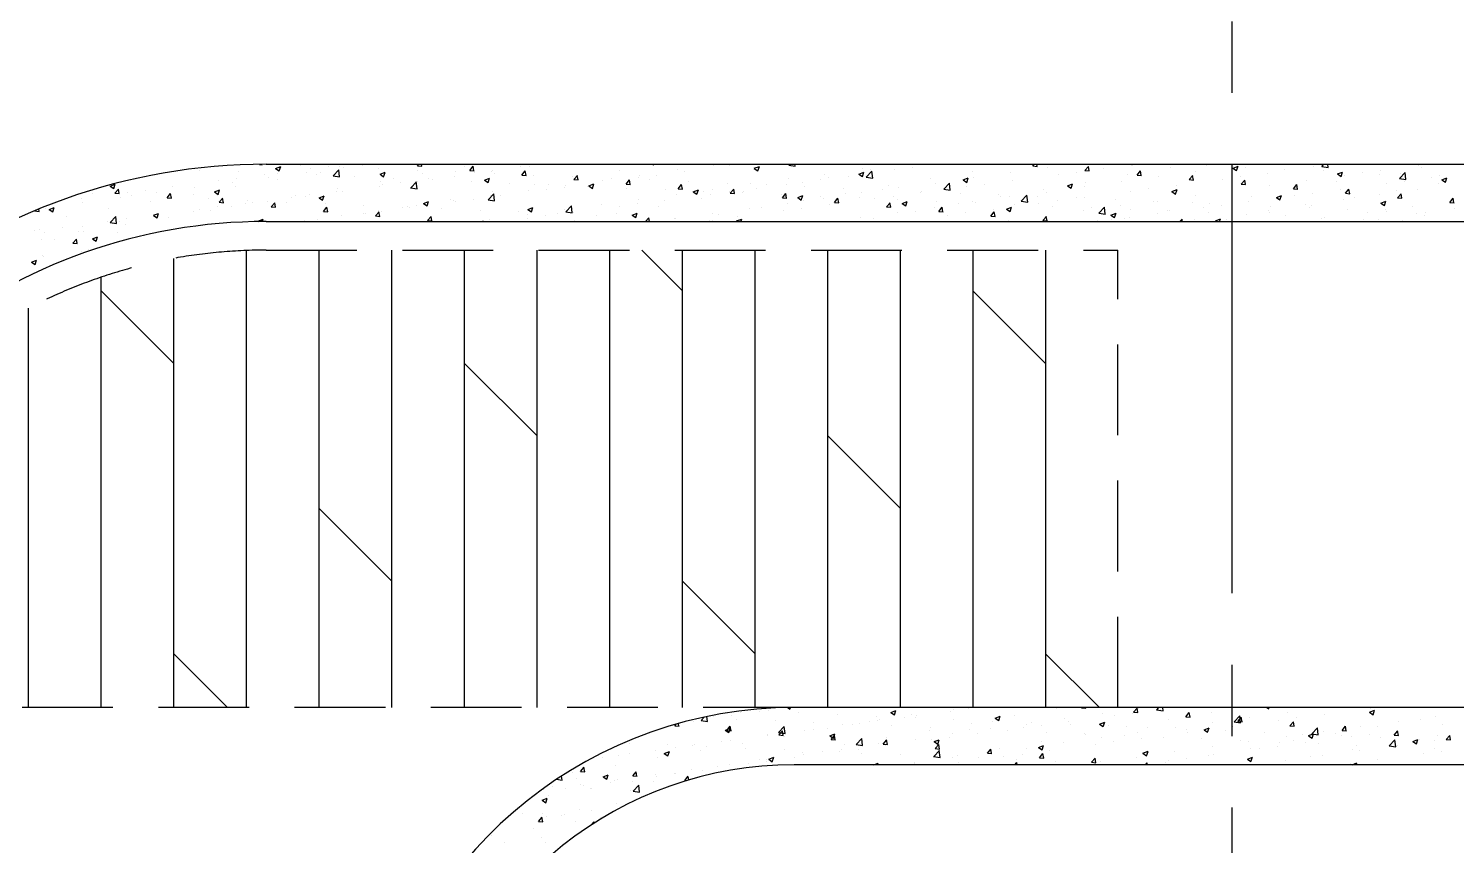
# Model space of a CAD drawing. Header units: millimetres. Extents: x 115500 to 206800, y -6300 to 53700.
# Drawn here: x 126492 to 131477, y 43025 to 45875 of the extents above; entities that cross this region are included whole.
import ezdxf

# ---------------------------------------------------------------- set-up
doc = ezdxf.new("R2010")
doc.units = ezdxf.units.MM
doc.linetypes.add('HIDDEN2', pattern=[4.7625, 3.175, -1.5875])
doc.linetypes.add('HT_Grid$0$CENTER2', pattern=[1.125, 0.75, -0.125, 0.125, -0.125])
doc.layers.get('Defpoints').update_dxf_attribs({"color": 151, "lineweight": 9})
for name, color, linetype, lineweight in [('HT_Dim Grid$0$NDC_S_DIM', 1, 'Continuous', 15), ('HT_Grid$0$NDC_S_AXIS', 5, 'HT_Grid$0$CENTER2', 13), ('NDC_S_BEAM', 3, 'HIDDEN2', 20), ('NDC_S_HATCH MATERIAL', 8, 'Continuous', 13), ('NDC_S_SLAB', 2, 'Continuous', 20)]:
    doc.layers.add(name, color=color, linetype=linetype, lineweight=lineweight)
doc.styles.add('HT_Dim Grid$0$NDC_DIM', font='', dxfattribs={"width": 0.75})
doc.styles.get('HT_Dim Grid$0$NDC_DIM').set_extended_font_data('Dotum')
doc.dimstyles.new('HT_Dim Grid$0$NDC_dim_150', dxfattribs={"dimscale": 150, "dimtxt": 2.5, "dimasz": 1.5, "dimexe": 1.5, "dimexo": 2.5, "dimgap": 1, "dimtad": 1, "dimdec": 0, "dimzin": 0, "dimdsep": 46, "dimtxsty": 'HT_Dim Grid$0$NDC_DIM', "dimblk": 'HT_Dim Grid$0$DIMMARK', "dimcen": 0.09, "dimdle": 1.2, "dimclrd": 1, "dimclre": 1, "dimclrt": 3, "dimadec": 0, "dimazin": 0, "dimtfac": 1, "dimtdec": 0, "dimtix": 1, "dimtofl": 0, "dimtmove": 0, "dimatfit": 3, "dimfxl": 8, "dimfxlon": 1, "dimtolj": 1, "dimtzin": 0, "dimarcsym": 0})

# ---------------------------------------------------------------- blocks, each defined once
blk = doc.blocks.new('HT_Dim Grid$0$DIMMARK')
at = {"layer": 'HT_Dim Grid$0$NDC_S_DIM', "color": 1}
blk.add_line((-1.5, 0), (1, 0), dxfattribs=at)
at = {"layer": 'HT_Dim Grid$0$NDC_S_DIM', "color": 2, "const_width": 0.1}
blk.add_lwpolyline([(-0.424, -0.424), (0.424, 0.424)], dxfattribs=at)
blk = doc.blocks.new('*D52')
at = {"layer": 'Defpoints', "color": 0, "ltscale": 200, "transparency": 16777216}
for p in [(191600, 51300), (130700, 38500), (191600, 38500)]:
    blk.add_point(p, dxfattribs=at)
at = {"layer": 'HT_Dim Grid$0$NDC_S_DIM', "color": 1, "lineweight": -2, "ltscale": 200, "transparency": 16777216}
for p, q in [((130700, 50100), (130700, 51525)), ((191600, 50100), (191600, 51525)), ((130925, 51300), (191375, 51300))]:
    blk.add_line(p, q, dxfattribs=at)
at = {"layer": 'HT_Dim Grid$0$NDC_S_DIM', "color": 1, "lineweight": -2, "ltscale": 200, "transparency": 16777216, "xscale": 225, "yscale": 225, "zscale": 225, "rotation": 180}
blk.add_blockref('HT_Dim Grid$0$DIMMARK', (130700, 51300), dxfattribs=at)
at = {"layer": 'HT_Dim Grid$0$NDC_S_DIM', "color": 1, "lineweight": -2, "ltscale": 200, "transparency": 16777216, "xscale": 225, "yscale": 225, "zscale": 225}
blk.add_blockref('HT_Dim Grid$0$DIMMARK', (191600, 51300), dxfattribs=at)
at = {"layer": 'HT_Dim Grid$0$NDC_S_DIM', "color": 3, "ltscale": 200, "transparency": 16777216, "insert": (161150, 51637.8), "char_height": 375, "attachment_point": 5, "style": 'HT_Dim Grid$0$NDC_DIM'}
blk.add_mtext('\\A1;60900', dxfattribs=at)
blk = doc.blocks.new('*D53')
at = {"layer": 'Defpoints', "color": 0, "ltscale": 200, "transparency": 16777216}
for p in [(140350, 50100), (130700, 38500), (140350, 38500)]:
    blk.add_point(p, dxfattribs=at)
at = {"layer": 'HT_Dim Grid$0$NDC_S_DIM', "color": 1, "lineweight": -2, "ltscale": 200, "transparency": 16777216}
for p, q in [((130700, 48900), (130700, 50325)), ((140350, 48900), (140350, 50325)), ((130925, 50100), (140125, 50100))]:
    blk.add_line(p, q, dxfattribs=at)
at = {"layer": 'HT_Dim Grid$0$NDC_S_DIM', "color": 1, "lineweight": -2, "ltscale": 200, "transparency": 16777216, "xscale": 225, "yscale": 225, "zscale": 225, "rotation": 180}
blk.add_blockref('HT_Dim Grid$0$DIMMARK', (130700, 50100), dxfattribs=at)
at = {"layer": 'HT_Dim Grid$0$NDC_S_DIM', "color": 1, "lineweight": -2, "ltscale": 200, "transparency": 16777216, "xscale": 225, "yscale": 225, "zscale": 225}
blk.add_blockref('HT_Dim Grid$0$DIMMARK', (140350, 50100), dxfattribs=at)
at = {"layer": 'HT_Dim Grid$0$NDC_S_DIM', "color": 3, "ltscale": 200, "transparency": 16777216, "insert": (135525, 50437.8), "char_height": 375, "attachment_point": 5, "style": 'HT_Dim Grid$0$NDC_DIM'}
blk.add_mtext('\\A1;9650', dxfattribs=at)

msp = doc.modelspace()

# ---------------------------------------------------------------- linework, layer by layer
at = {"layer": 'HT_Grid$0$NDC_S_AXIS', "ltscale": 2000}
msp.add_line((130700, -1100), (130700, 48500), dxfattribs=at)
at = {"layer": 'NDC_S_BEAM', "ltscale": 100}
for p, q in [((127322.6, 45100), (130300, 45100)), ((130300, 43500), (130300, 45100)), ((129168.5, 43500), (125521.4, 43500))]:
    msp.add_line(p, q, dxfattribs=at)
msp.add_arc((127322.6, 43300), 1800, 90, 167, dxfattribs=at)
at = {"layer": 'NDC_S_HATCH MATERIAL', "linetype": 'Continuous', "ltscale": 100}
for p, q in [((127090.5, 45380), (127090.5, 45380)), ((127226.1, 45374.3), (127226.1, 45374.3)), ((127300, 45399.9), (127308.4, 45398.6)), ((127308.3, 45398.5), (127308.2, 45400)), ((127355.9, 45385.5), (127373.7, 45392.3)), ((127355.9, 45385.4), (127368.5, 45376.9)), ((127361.7, 45368.6), (127361.7, 45368.6)), ((127368.5, 45376.9), (127373.6, 45392.2)), ((127443.7, 45396.9), (127443.7, 45396.9)), ((127463.6, 45372.2), (127463.6, 45372.2)), ((127476.9, 45385.7), (127476.9, 45385.7)), ((127511.8, 45371.8), (127511.8, 45371.8)), ((127540.5, 45394.1), (127540.5, 45394.1)), ((127556.9, 45360), (127576.7, 45380.6)), ((127579.4, 45356.4), (127576.6, 45380.6)), ((127579.3, 45391.2), (127579.3, 45391.2)), ((127594, 45390.1), (127594, 45390.1)), ((127660, 45397.2), (127660, 45397.2)), ((127714.9, 45385.5), (127714.9, 45385.5)), ((127720.9, 45365.1), (127738.7, 45372)), ((127733.5, 45356.5), (127738.7, 45371.9)), ((127850.5, 45379.8), (127850.5, 45379.8)), ((127852.1, 45394.4), (127856.8, 45400)), ((127852.1, 45394.4), (127867.3, 45393.1)), ((127867, 45393), (127865.7, 45400)), ((127869, 45366.8), (127869, 45366.8)), ((127986.1, 45374), (127986.1, 45374)), ((128017.1, 45392.3), (128017.1, 45392.3)), ((128034.3, 45378.5), (128046.5, 45393.1)), ((128034.3, 45378.5), (128049.4, 45377.1)), ((128049.2, 45377.1), (128046.3, 45393)), ((128050.5, 45369.8), (128050.5, 45369.8)), ((128109.8, 45375), (128109.8, 45375)), ((128114.1, 45378.2), (128114.1, 45378.2)), ((128121.7, 45368.3), (128121.7, 45368.3)), ((128210.3, 45390.9), (128210.3, 45390.9)), ((128216.4, 45362.5), (128228.7, 45377.1)), ((128231.4, 45361.1), (128228.4, 45377.1)), ((128241.8, 45394), (128241.8, 45394)), ((128558.5, 45379.7), (128558.5, 45379.7)), ((128673.7, 45400), (128677, 45397.8)), ((128677, 45397.8), (128677.7, 45400)), ((128759.7, 45380.5), (128759.7, 45380.5)), ((128783.8, 45375), (128783.8, 45375)), ((128888, 45396.8), (128888, 45396.8)), ((128944.3, 45396.1), (128944.3, 45396.1)), ((129029.4, 45386), (129047.2, 45392.9)), ((129029.4, 45385.9), (129042, 45377.4)), ((129042, 45377.4), (129047.2, 45392.8)), ((129149.6, 45397.3), (129172.2, 45393.8)), ((129149.7, 45397.2), (129152.4, 45400)), ((129172.2, 45393.7), (129171.5, 45400)), ((129394.5, 45365.7), (129412.3, 45372.5)), ((129407.1, 45357.1), (129412.2, 45372.4)), ((129407.5, 45384.5), (129407.5, 45384.5)), ((129420.8, 45355.1), (129440.5, 45375.7)), ((129436.8, 45380.7), (129436.8, 45380.7)), ((129443.3, 45351.6), (129440.5, 45375.7)), ((129517.8, 45380.3), (129517.8, 45380.3)), ((129581.4, 45388.6), (129581.4, 45388.6)), ((129793.9, 45375.7), (129793.9, 45375.7)), ((129925.5, 45371), (129925.5, 45371)), ((130003.1, 45394.2), (130007.9, 45400)), ((130003.1, 45394.2), (130018.2, 45392.9)), ((130018, 45392.8), (130016.6, 45400)), ((130053.8, 45387.2), (130053.8, 45387.2)), ((130155, 45372.8), (130155, 45372.8)), ((130185.2, 45378.3), (130197.5, 45392.8)), ((130185.2, 45378.2), (130200.4, 45376.9)), ((130200.2, 45376.9), (130197.2, 45392.8)), ((130251.2, 45385.4), (130251.2, 45385.4)), ((130348, 45400), (130350.5, 45398.3)), ((130350.5, 45398.3), (130351.1, 45400)), ((130367.4, 45362.3), (130379.7, 45376.9)), ((130382.3, 45360.9), (130379.4, 45376.9)), ((130483.4, 45388.6), (130483.4, 45388.6)), ((130573.2, 45374.9), (130573.2, 45374.9)), ((130611.8, 45395), (130611.8, 45395)), ((130702.9, 45386.5), (130715.6, 45378)), ((130703, 45386.6), (130720.8, 45393.4)), ((130703.6, 45392.8), (130703.6, 45392.8)), ((130715.6, 45378), (130720.7, 45393.3)), ((130747.3, 45389.2), (130747.3, 45389.2)), ((130824.8, 45369.6), (130824.8, 45369.6)), ((130882.9, 45383.5), (130882.9, 45383.5)), ((130985.2, 45390.7), (130985.2, 45390.7)), ((131013.5, 45392.4), (131036.1, 45388.9)), ((131013.6, 45392.3), (131020.9, 45400)), ((131018.5, 45377.8), (131018.5, 45377.8)), ((131036.1, 45388.8), (131034.8, 45400)), ((131048.8, 45399), (131048.8, 45399)), ((131068, 45366.2), (131085.8, 45373.1)), ((131068, 45366.2), (131080.6, 45357.6)), ((131080.6, 45357.6), (131085.8, 45373)), ((131154.1, 45372.1), (131154.1, 45372.1)), ((131219.5, 45377.7), (131219.5, 45377.7)), ((131284.6, 45350.3), (131304.4, 45370.9)), ((131289.7, 45366.3), (131289.7, 45366.3)), ((131307.2, 45346.8), (131304.4, 45370.9)), ((131351.4, 45396.7), (131351.4, 45396.7)), ((131361.7, 45389.6), (131361.7, 45389.6)), ((126777.4, 45323.9), (126795.2, 45330.7)), ((126777.4, 45323.8), (126790, 45315.3)), ((126790, 45315.3), (126795.2, 45330.6)), ((126996.3, 45322.4), (126996.3, 45322.4)), ((127073, 45319), (127073, 45319)), ((127156.7, 45343.6), (127156.7, 45343.6)), ((127203.4, 45336.9), (127203.4, 45336.9)), ((127215.6, 45320.9), (127215.6, 45320.9)), ((127220.3, 45351.9), (127220.3, 45351.9)), ((127316.5, 45364.6), (127316.5, 45364.6)), ((127331.7, 45353.1), (127331.7, 45353.1)), ((127363.7, 45346.3), (127363.7, 45346.3)), ((127497.3, 45362.8), (127497.3, 45362.8)), ((127556.8, 45360), (127579.4, 45356.5)), ((127632.9, 45357.1), (127632.9, 45357.1)), ((127719.2, 45321.8), (127719.2, 45321.8)), ((127720.8, 45341.4), (127720.8, 45341.4)), ((127720.9, 45365.1), (127733.5, 45356.5)), ((127730.3, 45327.7), (127730.3, 45327.7)), ((127768.5, 45351.4), (127768.5, 45351.4)), ((127793.9, 45336.1), (127793.9, 45336.1)), ((127827.9, 45318), (127850.5, 45314.5)), ((127828, 45317.9), (127847.8, 45338.5)), ((127850.5, 45314.4), (127847.7, 45338.5)), ((127851.1, 45340.8), (127851.1, 45340.8)), ((127890.1, 45348.7), (127890.1, 45348.7)), ((127904, 45345.6), (127904, 45345.6)), ((127981.5, 45358.7), (127981.5, 45358.7)), ((128039.6, 45339.9), (128039.6, 45339.9)), ((128085.9, 45344.7), (128098.6, 45336.2)), ((128086, 45344.8), (128103.7, 45351.6)), ((128098.6, 45336.2), (128103.7, 45351.5)), ((128175.2, 45334.2), (128175.2, 45334.2)), ((128216.4, 45362.5), (128231.6, 45361.2)), ((128257.3, 45362.6), (128257.3, 45362.6)), ((128262.2, 45328.8), (128262.2, 45328.8)), ((128310.8, 45328.5), (128310.8, 45328.5)), ((128367.5, 45320.2), (128367.5, 45320.2)), ((128369.1, 45327.3), (128369.1, 45327.3)), ((128392.8, 45356.8), (128392.8, 45356.8)), ((128398.6, 45346.6), (128410.9, 45361.2)), ((128398.6, 45346.6), (128413.8, 45345.3)), ((128410.4, 45354.2), (128410.4, 45354.2)), ((128413.6, 45345.2), (128410.6, 45361.1)), ((128446.4, 45322.7), (128446.4, 45322.7)), ((128450.9, 45324.4), (128463.6, 45315.8)), ((128451, 45324.5), (128468.8, 45331.3)), ((128463.6, 45332.9), (128463.6, 45332.9)), ((128463.6, 45315.8), (128468.7, 45331.2)), ((128497.4, 45343.6), (128497.4, 45343.6)), ((128528.4, 45351.1), (128528.4, 45351.1)), ((128580.8, 45330.6), (128593.1, 45345.2)), ((128580.8, 45330.6), (128596, 45329.3)), ((128582, 45317), (128582, 45317)), ((128595.7, 45329.3), (128592.8, 45345.2)), ((128624.1, 45354), (128624.1, 45354)), ((128629.3, 45362.6), (128629.3, 45362.6)), ((128664, 45345.4), (128664, 45345.4)), ((128687.6, 45362.3), (128687.6, 45362.3)), ((128763, 45314.7), (128775.2, 45329.3)), ((128777.9, 45313.3), (128775, 45329.2)), ((128799.6, 45339.7), (128799.6, 45339.7)), ((128935.2, 45333.9), (128935.2, 45333.9)), ((129016.9, 45331.3), (129016.9, 45331.3)), ((129037.2, 45317), (129037.2, 45317)), ((129070.8, 45328.2), (129070.8, 45328.2)), ((129140.5, 45329.8), (129140.5, 45329.8)), ((129147.3, 45349.2), (129147.3, 45349.2)), ((129197.6, 45338.1), (129197.6, 45338.1)), ((129206.4, 45322.5), (129206.4, 45322.5)), ((129261.2, 45346.5), (129261.2, 45346.5)), ((129275.6, 45365.4), (129275.6, 45365.4)), ((129288.6, 45355.2), (129288.6, 45355.2)), ((129342, 45316.7), (129342, 45316.7)), ((129357.4, 45359.1), (129357.4, 45359.1)), ((129394.4, 45365.6), (129407.1, 45357.1)), ((129420.7, 45355.2), (129443.3, 45351.7)), ((129497.6, 45324.9), (129497.6, 45324.9)), ((129534.8, 45317.8), (129534.8, 45317.8)), ((129645.8, 45350.3), (129645.8, 45350.3)), ((129663.1, 45334), (129663.1, 45334)), ((129691.8, 45313.1), (129711.6, 45333.7)), ((129714.4, 45309.6), (129711.6, 45333.7)), ((129759.5, 45345.3), (129777.3, 45352.2)), ((129759.5, 45345.3), (129772.1, 45336.7)), ((129771.2, 45322.2), (129771.2, 45322.2)), ((129772.1, 45336.7), (129777.2, 45352.1)), ((129795, 45353.1), (129795, 45353.1)), ((129834.8, 45330.6), (129834.8, 45330.6)), ((129931, 45343.3), (129931, 45343.3)), ((130091.4, 45364.4), (130091.4, 45364.4)), ((130124.5, 45325), (130142.3, 45331.8)), ((130124.5, 45324.9), (130137.1, 45316.4)), ((130137.1, 45316.4), (130142.3, 45331.7)), ((130182.6, 45321.7), (130182.6, 45321.7)), ((130187.2, 45337.7), (130187.2, 45337.7)), ((130313, 45339.6), (130313, 45339.6)), ((130335.3, 45363.1), (130335.3, 45363.1)), ((130367.4, 45362.3), (130382.6, 45361)), ((130441.3, 45355.9), (130441.3, 45355.9)), ((130504.6, 45327.4), (130504.6, 45327.4)), ((130549.6, 45346.4), (130561.9, 45361)), ((130549.6, 45346.4), (130564.8, 45345)), ((130564.5, 45345), (130561.6, 45360.9)), ((130665, 45348.5), (130665, 45348.5)), ((130728.6, 45356.9), (130728.6, 45356.9)), ((130731.8, 45330.4), (130744, 45345)), ((130731.8, 45330.4), (130747, 45329.1)), ((130746.7, 45329.1), (130743.8, 45345)), ((130828.8, 45324.5), (130828.8, 45324.5)), ((130914, 45314.5), (130926.2, 45329.1)), ((130928.9, 45313.1), (130926, 45329)), ((130960.8, 45343.5), (130960.8, 45343.5)), ((131065.4, 45338.7), (131065.4, 45338.7)), ((131091.2, 45361.4), (131091.2, 45361.4)), ((131213.6, 45364.1), (131213.6, 45364.1)), ((131238.6, 45332.7), (131238.6, 45332.7)), ((131284.6, 45350.4), (131307.2, 45346.9)), ((131302.2, 45341), (131302.2, 45341)), ((131398.4, 45353.7), (131398.4, 45353.7)), ((131422.6, 45333.8), (131422.6, 45333.8)), ((131425.3, 45360.6), (131425.3, 45360.6)), ((131433, 45345.9), (131450.8, 45352.7)), ((131433, 45345.8), (131445.6, 45337.3)), ((131445.6, 45337.3), (131450.8, 45352.6)), ((126676.1, 45280.3), (126676.1, 45280.3)), ((126715.2, 45296.5), (126715.2, 45296.5)), ((126794.2, 45299), (126806.5, 45313.6)), ((126794.2, 45299), (126809.4, 45297.6)), ((126809.1, 45297.6), (126806.2, 45313.5)), ((126812.7, 45283.7), (126812.7, 45283.7)), ((126836.5, 45301.4), (126836.5, 45301.4)), ((126850.8, 45290.7), (126850.8, 45290.7)), ((126900.1, 45309.8), (126900.1, 45309.8)), ((126919.3, 45270.1), (126919.3, 45270.1)), ((126941, 45299.9), (126941, 45299.9)), ((126976.4, 45283), (126988.6, 45297.6)), ((126976.4, 45283), (126991.6, 45281.7)), ((126986.4, 45285), (126986.4, 45285)), ((126991.3, 45281.7), (126988.4, 45297.6)), ((127067.5, 45295.5), (127067.5, 45295.5)), ((127122, 45279.3), (127122, 45279.3)), ((127142.4, 45303.5), (127155.1, 45294.9)), ((127142.5, 45303.6), (127160.3, 45310.4)), ((127155.1, 45294.9), (127160.2, 45310.3)), ((127158.6, 45267.1), (127170.8, 45281.7)), ((127158.6, 45267.1), (127173.8, 45265.8)), ((127173.5, 45265.7), (127170.6, 45281.6)), ((127257.6, 45273.6), (127257.6, 45273.6)), ((127328.6, 45268.6), (127328.6, 45268.6)), ((127393.2, 45267.8), (127393.2, 45267.8)), ((127410.1, 45285.5), (127410.1, 45285.5)), ((127424.6, 45290.6), (127424.6, 45290.6)), ((127460.5, 45287.6), (127460.5, 45287.6)), ((127473.7, 45293.9), (127473.7, 45293.9)), ((127507.5, 45283.2), (127525.3, 45290)), ((127507.5, 45283.1), (127520.1, 45274.6)), ((127520.1, 45274.6), (127525.3, 45290)), ((127569.9, 45306.6), (127569.9, 45306.6)), ((127572.7, 45316), (127572.7, 45316)), ((127590.9, 45305.5), (127590.9, 45305.5)), ((127872.5, 45262.9), (127890.3, 45269.7)), ((127885.1, 45254.3), (127890.3, 45269.6)), ((127966, 45278), (127966, 45278)), ((127978.5, 45274.1), (127978.5, 45274.1)), ((127983.7, 45269.7), (127983.7, 45269.7)), ((128047.3, 45278), (128047.3, 45278)), ((128099, 45275.9), (128118.8, 45296.5)), ((128099, 45276), (128121.6, 45272.5)), ((128106.8, 45290.4), (128106.8, 45290.4)), ((128114.1, 45303.4), (128114.1, 45303.4)), ((128121.6, 45272.4), (128118.8, 45296.5)), ((128143.5, 45290.7), (128143.5, 45290.7)), ((128238.7, 45309.4), (128238.7, 45309.4)), ((128303.9, 45311.8), (128303.9, 45311.8)), ((128626.2, 45278.1), (128626.2, 45278.1)), ((128717, 45274.8), (128717, 45274.8)), ((128717.6, 45311.3), (128717.6, 45311.3)), ((128756.6, 45296), (128756.6, 45296)), ((128763, 45314.7), (128778.2, 45313.4)), ((128816, 45304.1), (128833.8, 45310.9)), ((128816, 45304), (128828.6, 45295.5)), ((128828.6, 45295.5), (128833.8, 45310.9)), ((128844.3, 45279), (128844.3, 45279)), ((128853.2, 45305.5), (128853.2, 45305.5)), ((128877.4, 45296), (128877.4, 45296)), ((128884.9, 45312.2), (128884.9, 45312.2)), ((128941, 45304.3), (128941, 45304.3)), ((128945.2, 45298.8), (128957.4, 45313.4)), ((128945.2, 45298.8), (128960.4, 45297.4)), ((128960.1, 45297.4), (128957.2, 45313.3)), ((128988.8, 45299.8), (128988.8, 45299.8)), ((128992.4, 45304.4), (128992.4, 45304.4)), ((129124.4, 45294.1), (129124.4, 45294.1)), ((129127.4, 45282.8), (129139.6, 45297.4)), ((129127.4, 45282.8), (129142.6, 45281.5)), ((129142.3, 45281.4), (129139.4, 45297.4)), ((129181, 45283.8), (129198.8, 45290.6)), ((129181, 45283.7), (129193.6, 45275.2)), ((129193.6, 45275.2), (129198.8, 45290.5)), ((129201.4, 45274), (129201.4, 45274)), ((129259.9, 45288.4), (129259.9, 45288.4)), ((129272.5, 45280.9), (129272.5, 45280.9)), ((129309.6, 45266.9), (129321.8, 45281.5)), ((129309.6, 45266.9), (129324.7, 45265.6)), ((129324.5, 45265.5), (129321.5, 45281.4)), ((129349.5, 45299.5), (129349.5, 45299.5)), ((129395.5, 45282.6), (129395.5, 45282.6)), ((129404.4, 45299.9), (129404.4, 45299.9)), ((129451, 45280.1), (129451, 45280.1)), ((129477.6, 45311), (129477.6, 45311)), ((129514.6, 45288.5), (129514.6, 45288.5)), ((129531.1, 45276.9), (129531.1, 45276.9)), ((129546.1, 45263.4), (129563.9, 45270.3)), ((129558.7, 45254.8), (129563.8, 45270.2)), ((129610.8, 45301.1), (129610.8, 45301.1)), ((129613.2, 45305.3), (129613.2, 45305.3)), ((129666.7, 45271.2), (129666.7, 45271.2)), ((129691.8, 45313.2), (129714.4, 45309.7)), ((129748.8, 45299.6), (129748.8, 45299.6)), ((129792, 45268.5), (129792, 45268.5)), ((129884.3, 45293.8), (129884.3, 45293.8)), ((129890.9, 45286.9), (129890.9, 45286.9)), ((129922.4, 45286.4), (129922.4, 45286.4)), ((129962.9, 45271), (129982.7, 45291.7)), ((129962.9, 45271.1), (129985.5, 45267.6)), ((129985.5, 45267.5), (129982.7, 45291.7)), ((130019.9, 45288.1), (130019.9, 45288.1)), ((130039, 45312.3), (130039, 45312.3)), ((130050.7, 45302.7), (130050.7, 45302.7)), ((130088.2, 45272.6), (130088.2, 45272.6)), ((130155.5, 45282.4), (130155.5, 45282.4)), ((130184.4, 45285.2), (130184.4, 45285.2)), ((130291.1, 45276.6), (130291.1, 45276.6)), ((130344.8, 45306.4), (130344.8, 45306.4)), ((130408.4, 45314.7), (130408.4, 45314.7)), ((130426.7, 45270.9), (130426.7, 45270.9)), ((130438.2, 45271.3), (130438.2, 45271.3)), ((130489.5, 45304.6), (130502.2, 45296.1)), ((130489.6, 45304.7), (130507.3, 45311.5)), ((130502.2, 45296.1), (130507.3, 45311.4)), ((130570.1, 45290.4), (130570.1, 45290.4)), ((130700.5, 45308.2), (130700.5, 45308.2)), ((130758, 45269.4), (130758, 45269.4)), ((130769.2, 45287.9), (130769.2, 45287.9)), ((130854.6, 45284.3), (130872.4, 45291.1)), ((130854.6, 45284.2), (130867.2, 45275.7)), ((130867.2, 45275.7), (130872.3, 45291.1)), ((130914, 45314.5), (130929.2, 45313.2)), ((130917.3, 45313.3), (130917.3, 45313.3)), ((130918.4, 45290.5), (130918.4, 45290.5)), ((130982, 45298.9), (130982, 45298.9)), ((131078.2, 45311.5), (131078.2, 45311.5)), ((131088.1, 45276.9), (131088.1, 45276.9)), ((131096.2, 45298.6), (131108.4, 45313.2)), ((131096.2, 45298.6), (131111.3, 45297.2)), ((131111.1, 45297.2), (131108.1, 45313.1)), ((131126.3, 45282.9), (131126.3, 45282.9)), ((131216.4, 45293.1), (131216.4, 45293.1)), ((131219.6, 45264), (131237.4, 45270.8)), ((131232.2, 45255.4), (131237.4, 45270.7)), ((131274.4, 45308.4), (131274.4, 45308.4)), ((131278.3, 45282.6), (131290.6, 45297.2)), ((131278.3, 45282.6), (131293.5, 45281.3)), ((131293.3, 45281.2), (131290.3, 45297.2)), ((131348.3, 45312.2), (131348.3, 45312.2)), ((131460.5, 45266.7), (131472.8, 45281.3)), ((131460.5, 45266.7), (131475.7, 45265.3)), ((131475.4, 45265.3), (131472.5, 45281.2)), ((126513, 45237.7), (126528.8, 45235.2)), ((126528.8, 45235.1), (126527.8, 45243.8)), ((126550.4, 45246.8), (126550.4, 45246.8)), ((126564, 45242), (126581.8, 45248.8)), ((126564, 45241.9), (126576.6, 45233.4)), ((126576.6, 45233.4), (126581.8, 45248.7)), ((126623.1, 45219.2), (126623.1, 45219.2)), ((126682.3, 45265.8), (126682.3, 45265.8)), ((126771.2, 45244.6), (126771.2, 45244.6)), ((126777.3, 45196.6), (126797.1, 45217.2)), ((126799.9, 45193.1), (126797.1, 45217.2)), ((126929, 45221.5), (126941.7, 45213)), ((126929.1, 45221.6), (126946.8, 45228.5)), ((126929.5, 45222.3), (126929.5, 45222.3)), ((126941.7, 45213), (126946.8, 45228.4)), ((127069.9, 45234.4), (127069.9, 45234.4)), ((127089.9, 45243.4), (127089.9, 45243.4)), ((127128.3, 45239.7), (127128.3, 45239.7)), ((127153.5, 45251.8), (127153.5, 45251.8)), ((127200.3, 45252.3), (127200.3, 45252.3)), ((127249.7, 45264.4), (127249.7, 45264.4)), ((127276.4, 45265.1), (127276.4, 45265.1)), ((127340.8, 45251.2), (127353, 45265.8)), ((127340.8, 45251.2), (127355.9, 45249.8)), ((127355.7, 45249.8), (127352.8, 45265.7)), ((127523, 45235.2), (127535.2, 45249.8)), ((127523, 45235.2), (127538.1, 45233.9)), ((127528.8, 45262.1), (127528.8, 45262.1)), ((127537.9, 45233.8), (127534.9, 45249.8)), ((127587.8, 45221), (127587.8, 45221)), ((127663.5, 45227.5), (127663.5, 45227.5)), ((127664.4, 45256.4), (127664.4, 45256.4)), ((127669.7, 45227.1), (127669.7, 45227.1)), ((127705.1, 45219.3), (127717.4, 45233.9)), ((127705.1, 45219.3), (127720.3, 45218)), ((127716.1, 45237.2), (127716.1, 45237.2)), ((127720.1, 45217.9), (127717.1, 45233.8)), ((127727.1, 45235.9), (127727.1, 45235.9)), ((127800, 45250.6), (127800, 45250.6)), ((127817.8, 45252.5), (127817.8, 45252.5)), ((127823.3, 45248.5), (127823.3, 45248.5)), ((127848, 45256.3), (127848, 45256.3)), ((127872.5, 45262.8), (127885.1, 45254.3)), ((127887.3, 45203.3), (127899.6, 45217.9)), ((127902.2, 45202), (127899.3, 45217.9)), ((127935.5, 45244.9), (127935.5, 45244.9)), ((128071.1, 45239.2), (128071.1, 45239.2)), ((128206.7, 45233.5), (128206.7, 45233.5)), ((128235.6, 45224.9), (128235.6, 45224.9)), ((128237.5, 45242.4), (128250.2, 45233.9)), ((128237.6, 45242.5), (128255.4, 45249.4)), ((128250.2, 45233.9), (128255.3, 45249.3)), ((128300.6, 45220), (128300.6, 45220)), ((128342.3, 45227.7), (128342.3, 45227.7)), ((128366, 45242.8), (128366, 45242.8)), ((128370.1, 45233.8), (128389.9, 45254.4)), ((128370.1, 45233.9), (128392.7, 45230.4)), ((128392.7, 45230.3), (128389.9, 45254.4)), ((128396.8, 45232.7), (128396.8, 45232.7)), ((128477.9, 45222), (128477.9, 45222)), ((128494.3, 45259), (128494.3, 45259)), ((128548, 45228.1), (128548, 45228.1)), ((128557.2, 45253.8), (128557.2, 45253.8)), ((128602.6, 45222.2), (128620.4, 45229)), ((128602.6, 45222.1), (128615.2, 45213.6)), ((128615.2, 45213.6), (128620.3, 45228.9)), ((128620.8, 45262.2), (128620.8, 45262.2)), ((128696.1, 45253.5), (128696.1, 45253.5)), ((128881.8, 45227.7), (128881.8, 45227.7)), ((128905.1, 45223.2), (128905.1, 45223.2)), ((128970.4, 45216.8), (128970.4, 45216.8)), ((129013.8, 45246.7), (129013.8, 45246.7)), ((129053.2, 45248.6), (129053.2, 45248.6)), ((129130.8, 45237.9), (129130.8, 45237.9)), ((129144.2, 45264.6), (129144.2, 45264.6)), ((129194.4, 45246.3), (129194.4, 45246.3)), ((129290.6, 45259), (129290.6, 45259)), ((129491.7, 45251), (129504, 45265.5)), ((129491.7, 45250.9), (129506.9, 45249.6)), ((129506.7, 45249.6), (129503.7, 45265.5)), ((129531.7, 45233.2), (129531.7, 45233.2)), ((129546, 45263.3), (129558.7, 45254.8)), ((129594.6, 45236), (129594.6, 45236)), ((129660, 45249.5), (129660, 45249.5)), ((129673.9, 45235), (129686.2, 45249.6)), ((129673.9, 45235), (129689.1, 45233.7)), ((129688.8, 45233.6), (129685.9, 45249.6)), ((129704.4, 45222.1), (129704.4, 45222.1)), ((129742.8, 45261.4), (129742.8, 45261.4)), ((129768, 45230.4), (129768, 45230.4)), ((129802.3, 45265.4), (129802.3, 45265.4)), ((129856.1, 45219.1), (129868.4, 45233.7)), ((129856.1, 45219.1), (129871.3, 45217.7)), ((129864.2, 45243.1), (129864.2, 45243.1)), ((129871, 45217.7), (129868.1, 45233.6)), ((129911.1, 45243.1), (129928.9, 45249.9)), ((129911.1, 45243), (129923.7, 45234.5)), ((129923.7, 45234.5), (129928.9, 45249.8)), ((129937.9, 45259.7), (129937.9, 45259.7)), ((130024.6, 45264.2), (130024.6, 45264.2)), ((130038.3, 45203.1), (130050.5, 45217.7)), ((130047.6, 45218.1), (130047.6, 45218.1)), ((130053.2, 45201.8), (130050.3, 45217.7)), ((130073.5, 45254), (130073.5, 45254)), ((130179.5, 45237.2), (130179.5, 45237.2)), ((130209.1, 45248.2), (130209.1, 45248.2)), ((130234, 45229), (130253.8, 45249.6)), ((130234, 45229.1), (130256.6, 45225.6)), ((130256.5, 45225.5), (130253.7, 45249.6)), ((130276.1, 45222.7), (130293.9, 45229.6)), ((130276.1, 45222.7), (130288.7, 45214.1)), ((130288.7, 45214.1), (130293.9, 45229.5)), ((130309.9, 45255.1), (130309.9, 45255.1)), ((130344.7, 45242.5), (130344.7, 45242.5)), ((130437.8, 45227.2), (130437.8, 45227.2)), ((130472.9, 45237), (130472.9, 45237)), ((130480.3, 45236.8), (130480.3, 45236.8)), ((130562.3, 45265.2), (130562.3, 45265.2)), ((130598.2, 45248.3), (130598.2, 45248.3)), ((130615.9, 45231.1), (130615.9, 45231.1)), ((130621.1, 45262.4), (130621.1, 45262.4)), ((130661.8, 45256.7), (130661.8, 45256.7)), ((130697.5, 45223.7), (130697.5, 45223.7)), ((130697.9, 45259.5), (130697.9, 45259.5)), ((130751.4, 45225.3), (130751.4, 45225.3)), ((130825.8, 45239.9), (130825.8, 45239.9)), ((130830, 45232.1), (130830, 45232.1)), ((130833.5, 45253.7), (130833.5, 45253.7)), ((130887, 45219.6), (130887, 45219.6)), ((130957.7, 45259), (130957.7, 45259)), ((130969.1, 45248), (130969.1, 45248)), ((130978.2, 45257.5), (130978.2, 45257.5)), ((131104.7, 45242.3), (131104.7, 45242.3)), ((131171.7, 45232.5), (131171.7, 45232.5)), ((131219.6, 45263.9), (131232.2, 45255.4)), ((131235.3, 45240.8), (131235.3, 45240.8)), ((131240.3, 45236.5), (131240.3, 45236.5)), ((131331.5, 45253.5), (131331.5, 45253.5)), ((131345.2, 45227.6), (131345.2, 45227.6)), ((131371.4, 45219.5), (131371.4, 45219.5)), ((131375.8, 45230.8), (131375.8, 45230.8)), ((131475.6, 45245.5), (131475.6, 45245.5)), ((126513.1, 45167.4), (126513.1, 45167.4)), ((126530.2, 45172.4), (126530.2, 45172.4)), ((126609.3, 45180.1), (126609.3, 45180.1)), ((126665.8, 45166.7), (126665.8, 45166.7)), ((126679.2, 45181.2), (126679.2, 45181.2)), ((126769.7, 45201.2), (126769.7, 45201.2)), ((126777.3, 45196.7), (126799.9, 45193.2)), ((126809.6, 45199.1), (126809.6, 45199.1)), ((126832.1, 45188.9), (126832.1, 45188.9)), ((126833.3, 45209.6), (126833.3, 45209.6)), ((126937.9, 45215.4), (126937.9, 45215.4)), ((126980.2, 45214.3), (126980.2, 45214.3)), ((127294.1, 45201.3), (127311.9, 45208.1)), ((127294.1, 45201.2), (127296.1, 45199.8)), ((127309.1, 45200), (127311.8, 45208)), ((127457.4, 45203.1), (127457.4, 45203.1)), ((127503.1, 45206.4), (127503.1, 45206.4)), ((127521.6, 45201.7), (127521.6, 45201.7)), ((127887.3, 45203.3), (127902.5, 45202)), ((128080.1, 45200), (128081.8, 45202)), ((128081.9, 45200), (128081.5, 45201.9)), ((128103.7, 45205.8), (128103.7, 45205.8)), ((128237, 45211.6), (128237, 45211.6)), ((128399.9, 45202.7), (128399.9, 45202.7)), ((128613.5, 45216.3), (128613.5, 45216.3)), ((128649.1, 45200), (128661, 45212.4)), ((128662.4, 45200), (128660.9, 45212.4)), ((128749.1, 45210.5), (128749.1, 45210.5)), ((128753.6, 45211.4), (128753.6, 45211.4)), ((128874.2, 45204.1), (128874.2, 45204.1)), ((128884.7, 45204.8), (128884.7, 45204.8)), ((128967.6, 45201.8), (128985.4, 45208.7)), ((128967.6, 45201.8), (128970.2, 45200)), ((128982.5, 45200), (128985.4, 45208.6)), ((129401.3, 45215.3), (129401.3, 45215.3)), ((129446.5, 45210.6), (129446.5, 45210.6)), ((129544, 45200.9), (129544, 45200.9)), ((129919.3, 45201.9), (129919.3, 45201.9)), ((130038.3, 45203.1), (130053.5, 45201.8)), ((130231.2, 45200), (130232.7, 45201.8)), ((130232.8, 45200), (130232.5, 45201.7)), ((130278, 45206.2), (130278, 45206.2)), ((130324.8, 45211.6), (130324.8, 45211.6)), ((130341.6, 45214.6), (130341.6, 45214.6)), ((130517.6, 45200), (130524.9, 45207.6)), ((130525.7, 45200), (130524.8, 45207.6)), ((130567, 45205.8), (130567, 45205.8)), ((130641.1, 45202.3), (130644.6, 45200)), ((130641.2, 45202.4), (130659, 45209.2)), ((130655.9, 45200), (130658.9, 45209.1)), ((130681.9, 45206.7), (130681.9, 45206.7)), ((131011.3, 45211.4), (131011.3, 45211.4)), ((131022.6, 45213.9), (131022.6, 45213.9)), ((131158.2, 45208.1), (131158.2, 45208.1)), ((131213.3, 45208.6), (131213.3, 45208.6)), ((131293.8, 45202.4), (131293.8, 45202.4)), ((126535.8, 45138), (126535.8, 45138)), ((126547.3, 45162.2), (126547.3, 45162.2)), ((126583.7, 45138.3), (126583.7, 45138.3)), ((126647.3, 45123.9), (126659.5, 45138.5)), ((126647.3, 45123.9), (126662.5, 45122.5)), ((126662.2, 45122.5), (126659.3, 45138.4)), ((126683.9, 45163.4), (126683.9, 45163.4)), ((126715.6, 45139.7), (126733.4, 45146.5)), ((126715.6, 45139.6), (126728.2, 45131.1)), ((126719.3, 45132.6), (126719.3, 45132.6)), ((126728.2, 45131.1), (126733.4, 45146.5)), ((126801.4, 45161), (126801.4, 45161)), ((126542.5, 45079.9), (126542.5, 45079.9)), ((126544.2, 45077.6), (126544.2, 45077.6)), ((126676.1, 45096.7), (126676.1, 45096.7)), ((126702.9, 45101), (126702.9, 45101)), ((127000, 43500), (127000, 45070.9)), ((127254, 43500), (127254, 45098.7)), ((127508, 43500), (127508, 45100)), ((127762, 43500), (127762, 45100)), ((128016, 43500), (128016, 45100)), ((128270, 43500), (128270, 45100)), ((128524, 43500), (128524, 45100)), ((128777.9, 44957.9), (128635.9, 45100)), ((128778, 43500), (128778, 45100)), ((129032, 43500), (129032, 45100)), ((129286, 43500), (129286, 45100)), ((129540, 43500), (129540, 45100)), ((129794, 43500), (129794, 45100)), ((130048, 43500), (130048, 45100)), ((126502.2, 45057.8), (126520, 45064.6)), ((126502.2, 45057.7), (126514.8, 45049.2)), ((126514.8, 45049.2), (126520, 45064.5)), ((126746, 43500), (126746, 45005.1)), ((126999.9, 44703.9), (126745.9, 44957.9)), ((130047.9, 44703.9), (129793.9, 44957.9)), ((126492, 43500), (126492, 44896.9)), ((128269.9, 44449.9), (128015.9, 44703.9)), ((129539.9, 44195.9), (129285.9, 44449.9)), ((127761.9, 43941.9), (127507.9, 44195.9)), ((129031.9, 43687.9), (128777.9, 43941.9)), ((127187.9, 43500), (126999.9, 43687.9)), ((130235.9, 43500), (130047.9, 43687.9)), ((128981.6, 43482), (128981.6, 43482)), ((129048.8, 43487.2), (129048.8, 43487.2)), ((129079.3, 43488.9), (129079.3, 43488.9)), ((129146.7, 43499.8), (129154.1, 43494.9)), ((129154.1, 43494.9), (129155.8, 43499.9)), ((129184.4, 43481.5), (129184.4, 43481.5)), ((129320, 43475.8), (129320, 43475.8)), ((129506.5, 43483.1), (129524.3, 43490)), ((129506.5, 43483), (129519.1, 43474.5)), ((129519.1, 43474.5), (129524.3, 43489.9)), ((129580.4, 43476.3), (129580.4, 43476.3)), ((129595.2, 43473.8), (129595.2, 43473.8)), ((129715.6, 43487.2), (129715.6, 43487.2)), ((129727.1, 43492.9), (129727.1, 43492.9)), ((129779.2, 43495.6), (129779.2, 43495.6)), ((130085.7, 43496.8), (130085.7, 43496.8)), ((130173.3, 43499.6), (130173.7, 43500)), ((130173.3, 43499.6), (130188.5, 43498.2)), ((130188.2, 43498.2), (130187.9, 43500)), ((130245.1, 43479.4), (130245.1, 43479.4)), ((130352.8, 43479.7), (130352.8, 43479.7)), ((130355.5, 43483.6), (130367.7, 43498.2)), ((130355.5, 43483.6), (130370.7, 43482.3)), ((130370.4, 43482.2), (130367.5, 43498.2)), ((130373.3, 43495.7), (130373.3, 43495.7)), ((130436, 43492.3), (130458.6, 43488.8)), ((130436.1, 43492.2), (130443.5, 43500)), ((130449, 43492.4), (130449, 43492.4)), ((130458.6, 43488.7), (130457.3, 43500)), ((130537.7, 43467.7), (130549.9, 43482.3)), ((130552.6, 43466.3), (130549.6, 43482.2)), ((130627.1, 43484.2), (130627.1, 43484.2)), ((130820.8, 43500), (130827.6, 43495.4)), ((130827.6, 43495.4), (130829.1, 43500)), ((130892.8, 43483.3), (130892.8, 43483.3)), ((131022.6, 43476.5), (131022.6, 43476.5)), ((131180, 43483.7), (131197.8, 43490.5)), ((131180, 43483.6), (131192.6, 43475.1)), ((131183, 43497.7), (131183, 43497.7)), ((131192.6, 43475.1), (131197.8, 43490.4)), ((128751.1, 43436), (128756.3, 43442.2)), ((128751.1, 43436), (128766.2, 43434.7)), ((128766, 43434.6), (128764.2, 43444.5)), ((128817, 43452), (128817, 43452)), ((128843.2, 43455.1), (128865.8, 43451.6)), ((128843.3, 43455), (128854.6, 43466.8)), ((128865.8, 43451.5), (128863.8, 43468.7)), ((128885.4, 43469.3), (128885.4, 43469.3)), ((128928.1, 43421.5), (128945.8, 43428.4)), ((128933.3, 43420.1), (128945.5, 43434.7)), ((128940.7, 43412.9), (128945.8, 43428.3)), ((128948.2, 43418.7), (128945.2, 43434.6)), ((128948.9, 43471.1), (128948.9, 43471.1)), ((128966.8, 43458.8), (128966.8, 43458.8)), ((129102.3, 43453.1), (129102.3, 43453.1)), ((129114.3, 43412.9), (129134.1, 43433.6)), ((129136.9, 43409.4), (129134.1, 43433.5)), ((129235, 43424), (129235, 43424)), ((129237.9, 43447.4), (129237.9, 43447.4)), ((129284.2, 43425.4), (129284.2, 43425.4)), ((129336.5, 43439.7), (129336.5, 43439.7)), ((129373.5, 43441.6), (129373.5, 43441.6)), ((129395.4, 43445.1), (129395.4, 43445.1)), ((129432.3, 43450.8), (129432.3, 43450.8)), ((129455.6, 43470), (129455.6, 43470)), ((129459, 43453.5), (129459, 43453.5)), ((129466.9, 43457.6), (129466.9, 43457.6)), ((129509.1, 43435.9), (129509.1, 43435.9)), ((129555.2, 43466.1), (129555.2, 43466.1)), ((129591.2, 43464.3), (129591.2, 43464.3)), ((129644.7, 43430.2), (129644.7, 43430.2)), ((129726.7, 43458.6), (129726.7, 43458.6)), ((129780.3, 43424.5), (129780.3, 43424.5)), ((129789.4, 43445.9), (129789.4, 43445.9)), ((129854.4, 43426.2), (129854.4, 43426.2)), ((129862.3, 43452.9), (129862.3, 43452.9)), ((129871.5, 43462.8), (129889.3, 43469.6)), ((129871.5, 43462.7), (129884.1, 43454.2)), ((129884.1, 43454.2), (129889.3, 43469.5)), ((129937.5, 43471.3), (129937.5, 43471.3)), ((129969, 43429.2), (129969, 43429.2)), ((129982.7, 43442.5), (129982.7, 43442.5)), ((129997.9, 43447.1), (129997.9, 43447.1)), ((130032.6, 43437.6), (130032.6, 43437.6)), ((130114.6, 43461.5), (130114.6, 43461.5)), ((130128.8, 43450.3), (130128.8, 43450.3)), ((130133.5, 43441.4), (130133.5, 43441.4)), ((130236.5, 43442.4), (130249.2, 43433.8)), ((130236.6, 43442.4), (130254.4, 43449.3)), ((130249.2, 43433.8), (130254.3, 43449.2)), ((130269.1, 43435.7), (130269.1, 43435.7)), ((130289.2, 43471.4), (130289.2, 43471.4)), ((130330.8, 43433.3), (130330.8, 43433.3)), ((130404.7, 43429.9), (130404.7, 43429.9)), ((130478.9, 43458.7), (130478.9, 43458.7)), ((130502.2, 43430.1), (130502.2, 43430.1)), ((130537.7, 43467.7), (130552.9, 43466.4)), ((130540.3, 43424.2), (130540.3, 43424.2)), ((130601.6, 43422.1), (130619.4, 43428.9)), ((130601.6, 43422), (130614.2, 43413.5)), ((130614.2, 43413.5), (130619.3, 43428.8)), ((130632.6, 43448), (130632.6, 43448)), ((130702.4, 43434.4), (130702.4, 43434.4)), ((130707.1, 43450.1), (130726.9, 43470.8)), ((130707.1, 43450.2), (130729.7, 43446.7)), ((130719.9, 43451.7), (130732.1, 43466.3)), ((130719.9, 43451.7), (130735, 43450.4)), ((130729.7, 43446.6), (130726.9, 43470.8)), ((130734.8, 43450.4), (130731.8, 43466.3)), ((130760.9, 43464.3), (130760.9, 43464.3)), ((130862.8, 43455.5), (130862.8, 43455.5)), ((130902, 43435.8), (130914.3, 43450.4)), ((130902, 43435.8), (130917.2, 43434.5)), ((130917, 43434.4), (130914, 43450.3)), ((130926.4, 43463.9), (130926.4, 43463.9)), ((130978.2, 43408.1), (130998, 43428.7)), ((131000.7, 43404.6), (130997.9, 43428.7)), ((131084.2, 43419.9), (131096.5, 43434.5)), ((131099.1, 43418.5), (131096.2, 43434.4)), ((131148.4, 43432.9), (131148.4, 43432.9)), ((131209.1, 43434.3), (131209.1, 43434.3)), ((131280.4, 43452), (131280.4, 43452)), ((131357.2, 43459.7), (131357.2, 43459.7)), ((131410.8, 43469.9), (131410.8, 43469.9)), ((131436.3, 43439.6), (131436.3, 43439.6)), ((128591.5, 43375.3), (128591.5, 43375.3)), ((128914.8, 43381.8), (128914.8, 43381.8)), ((128928, 43421.5), (128940.7, 43412.9)), ((128933.3, 43420.1), (128948.4, 43418.7)), ((128945.8, 43386.5), (128945.8, 43386.5)), ((128987.9, 43374.6), (128987.9, 43374.6)), ((129075.2, 43402.9), (129075.2, 43402.9)), ((129076.2, 43404.4), (129076.2, 43404.4)), ((129114.3, 43413), (129136.9, 43409.5)), ((129115.4, 43404.1), (129127.7, 43418.7)), ((129115.4, 43404.1), (129130.6, 43402.8)), ((129130.4, 43402.8), (129127.4, 43418.7)), ((129136, 43400), (129136, 43400)), ((129138.8, 43411.3), (129138.8, 43411.3)), ((129204.5, 43420.6), (129204.5, 43420.6)), ((129293.1, 43401.2), (129310.9, 43408)), ((129293.1, 43401.1), (129305.7, 43392.6)), ((129297.6, 43388.2), (129309.9, 43402.8)), ((129297.6, 43388.2), (129312.8, 43386.9)), ((129305.7, 43392.6), (129310.8, 43407.9)), ((129312.5, 43386.8), (129309.6, 43402.7)), ((129385.4, 43370.9), (129405.2, 43391.5)), ((129407.9, 43367.4), (129405.1, 43391.5)), ((129463.8, 43373), (129463.8, 43373)), ((129479.8, 43372.3), (129492.1, 43386.9)), ((129479.8, 43372.3), (129495, 43370.9)), ((129494.7, 43370.9), (129491.8, 43386.8)), ((129493.1, 43395.1), (129493.1, 43395.1)), ((129592.1, 43389.3), (129592.1, 43389.3)), ((129641.3, 43420.5), (129641.3, 43420.5)), ((129648.8, 43387.1), (129648.8, 43387.1)), ((129658.1, 43380.9), (129675.9, 43387.7)), ((129658.1, 43380.8), (129670.7, 43372.3)), ((129670.7, 43372.3), (129675.9, 43387.6)), ((129712.4, 43395.4), (129712.4, 43395.4)), ((129724, 43408.3), (129724, 43408.3)), ((129808.6, 43408.1), (129808.6, 43408.1)), ((129915.9, 43418.7), (129915.9, 43418.7)), ((130034.5, 43382.5), (130034.5, 43382.5)), ((130051.5, 43413), (130051.5, 43413)), ((130111.5, 43377), (130111.5, 43377)), ((130182.7, 43407.9), (130182.7, 43407.9)), ((130187.1, 43407.3), (130187.1, 43407.3)), ((130242, 43394.8), (130242, 43394.8)), ((130286, 43379.6), (130286, 43379.6)), ((130322.7, 43401.5), (130322.7, 43401.5)), ((130370.3, 43411.1), (130370.3, 43411.1)), ((130382.2, 43392.2), (130382.2, 43392.2)), ((130458.2, 43395.8), (130458.2, 43395.8)), ((130542.6, 43413.3), (130542.6, 43413.3)), ((130593.8, 43390.1), (130593.8, 43390.1)), ((130606.2, 43421.7), (130606.2, 43421.7)), ((130675.9, 43418.5), (130675.9, 43418.5)), ((130729.4, 43384.4), (130729.4, 43384.4)), ((130757.8, 43379.7), (130757.8, 43379.7)), ((130811.5, 43412.8), (130811.5, 43412.8)), ((130865, 43378.6), (130865, 43378.6)), ((130889.7, 43398.8), (130889.7, 43398.8)), ((130912.8, 43383.5), (130912.8, 43383.5)), ((130947.1, 43407), (130947.1, 43407)), ((130955.7, 43376.4), (130955.7, 43376.4)), ((130966.6, 43401.8), (130984.4, 43408.6)), ((130966.6, 43401.7), (130979.2, 43393.1)), ((130978.2, 43408.2), (131000.8, 43404.7)), ((130979.2, 43393.1), (130984.4, 43408.5)), ((131000.6, 43372.9), (131000.6, 43372.9)), ((131020.1, 43416.7), (131020.1, 43416.7)), ((131061, 43408.9), (131061, 43408.9)), ((131082.6, 43401.3), (131082.6, 43401.3)), ((131084.2, 43419.9), (131099.4, 43418.5)), ((131116.1, 43397.5), (131116.1, 43397.5)), ((131179.7, 43405.8), (131179.7, 43405.8)), ((131218.2, 43395.6), (131218.2, 43395.6)), ((131249.3, 43366.1), (131269.1, 43386.7)), ((131266.4, 43403.9), (131278.7, 43418.5)), ((131266.4, 43403.9), (131281.6, 43402.6)), ((131271.8, 43362.6), (131269, 43386.7)), ((131269.9, 43378.5), (131269.9, 43378.5)), ((131275.9, 43418.5), (131275.9, 43418.5)), ((131281.3, 43402.5), (131278.4, 43418.5)), ((131331.6, 43381.3), (131344.3, 43372.8)), ((131331.7, 43381.4), (131349.4, 43388.2)), ((131344.3, 43372.8), (131349.4, 43388.2)), ((131353.8, 43389.8), (131353.8, 43389.8)), ((131407.7, 43385.3), (131407.7, 43385.3)), ((131418.1, 43404), (131418.1, 43404)), ((131448.6, 43388), (131460.8, 43402.6)), ((131448.6, 43388), (131463.8, 43386.7)), ((131463.5, 43386.6), (131460.6, 43402.5)), ((128498.4, 43327), (128498.4, 43327)), ((128555.2, 43333.3), (128555.2, 43333.3)), ((128594.6, 43339.7), (128594.6, 43339.7)), ((128685.6, 43351.2), (128685.6, 43351.2)), ((128691.6, 43323.7), (128691.6, 43323.7)), ((128714.6, 43339.6), (128732.4, 43346.4)), ((128714.6, 43339.5), (128727.2, 43331)), ((128727.1, 43369.6), (128727.1, 43369.6)), ((128727.2, 43331), (128732.4, 43346.4)), ((128755, 43360.8), (128755, 43360.8)), ((128813.9, 43367.5), (128813.9, 43367.5)), ((128818.6, 43369.2), (128818.6, 43369.2)), ((128839.8, 43349.1), (128839.8, 43349.1)), ((128862.7, 43363.8), (128862.7, 43363.8)), ((128998.3, 43358.1), (128998.3, 43358.1)), ((129079.7, 43319.3), (129097.5, 43326.1)), ((129092.3, 43310.7), (129097.4, 43326)), ((129133.8, 43352.4), (129133.8, 43352.4)), ((129168.2, 43323.8), (129168.2, 43323.8)), ((129196.9, 43344.2), (129196.9, 43344.2)), ((129201.4, 43336.1), (129201.4, 43336.1)), ((129269.4, 43346.7), (129269.4, 43346.7)), ((129328.6, 43344.9), (129328.6, 43344.9)), ((129333.4, 43355.1), (129333.4, 43355.1)), ((129345, 43369.6), (129345, 43369.6)), ((129385.4, 43371), (129408, 43367.5)), ((129392.2, 43353.3), (129392.2, 43353.3)), ((129405, 43340.9), (129405, 43340.9)), ((129488.4, 43365.9), (129488.4, 43365.9)), ((129540.6, 43335.2), (129540.6, 43335.2)), ((129656.4, 43328.9), (129679, 43325.4)), ((129656.5, 43328.8), (129676.3, 43349.5)), ((129662, 43356.3), (129674.2, 43370.9)), ((129662, 43356.3), (129677.2, 43355)), ((129676.9, 43354.9), (129674, 43370.9)), ((129679, 43325.3), (129676.2, 43349.5)), ((129676.2, 43329.5), (129676.2, 43329.5)), ((129720.9, 43323.8), (129720.9, 43323.8)), ((129738.3, 43331.6), (129738.3, 43331.6)), ((129811.8, 43323.7), (129811.8, 43323.7)), ((129844.2, 43340.4), (129856.4, 43355)), ((129844.2, 43340.4), (129859.4, 43339.1)), ((129851.3, 43341.7), (129851.3, 43341.7)), ((129859.1, 43339), (129856.2, 43354.9)), ((129886.4, 43357), (129886.4, 43357)), ((129902.2, 43329), (129902.2, 43329)), ((129965.8, 43337.4), (129965.8, 43337.4)), ((129979.6, 43357.9), (129979.6, 43357.9)), ((130023.1, 43360.4), (130035.7, 43351.9)), ((130023.2, 43360.5), (130040.9, 43367.3)), ((130026.4, 43324.4), (130038.6, 43339)), ((130026.4, 43324.4), (130041.5, 43323.1)), ((130035.7, 43351.9), (130040.9, 43367.3)), ((130041.3, 43323.1), (130038.3, 43339)), ((130062, 43350.1), (130062, 43350.1)), ((130208.5, 43308.5), (130220.8, 43323.1)), ((130223.5, 43307.1), (130220.5, 43323)), ((130222.4, 43371.2), (130222.4, 43371.2)), ((130367.2, 43326.6), (130367.2, 43326.6)), ((130388.1, 43340.1), (130400.8, 43331.6)), ((130388.2, 43340.2), (130406, 43347)), ((130400.8, 43331.6), (130405.9, 43346.9)), ((130499.1, 43345.6), (130499.1, 43345.6)), ((130616.6, 43332.6), (130616.6, 43332.6)), ((130629.5, 43363.5), (130629.5, 43363.5)), ((130635.5, 43334.2), (130635.5, 43334.2)), ((130753.2, 43319.8), (130771, 43326.7)), ((130764.7, 43358), (130764.7, 43358)), ((130765.8, 43311.2), (130771, 43326.6)), ((130795.9, 43355.3), (130795.9, 43355.3)), ((130859.5, 43363.7), (130859.5, 43363.7)), ((130973.7, 43327.7), (130973.7, 43327.7)), ((131017.1, 43332.1), (131017.1, 43332.1)), ((131121.8, 43353.1), (131121.8, 43353.1)), ((131136.2, 43367.2), (131136.2, 43367.2)), ((131145.4, 43348.4), (131145.4, 43348.4)), ((131249.2, 43366.2), (131271.8, 43362.6)), ((131271.8, 43361.4), (131271.8, 43361.4)), ((131277.3, 43367.4), (131277.3, 43367.4)), ((131369.5, 43339.5), (131369.5, 43339.5)), ((131407.4, 43355.7), (131407.4, 43355.7)), ((131433.1, 43347.8), (131433.1, 43347.8)), ((128395.4, 43272.9), (128395.4, 43272.9)), ((128421.9, 43276.8), (128434.2, 43291.4)), ((128421.9, 43276.8), (128437.1, 43275.5)), ((128436.9, 43275.5), (128433.9, 43291.4)), ((128543.5, 43298.3), (128543.5, 43298.3)), ((128604.1, 43260.9), (128616.4, 43275.5)), ((128619, 43259.5), (128616.1, 43275.4)), ((128810.8, 43282.9), (128810.8, 43282.9)), ((128848, 43281.6), (128848, 43281.6)), ((128900.6, 43293.4), (128900.6, 43293.4)), ((128942.7, 43301.9), (128942.7, 43301.9)), ((129008.4, 43302.8), (129008.4, 43302.8)), ((129048.8, 43318.8), (129048.8, 43318.8)), ((129072, 43311.1), (129072, 43311.1)), ((129073.1, 43319.8), (129073.1, 43319.8)), ((129079.6, 43319.2), (129092.3, 43310.7)), ((129447.5, 43300), (129462.5, 43305.8)), ((129460.5, 43300), (129462.5, 43305.7)), ((129589, 43304.7), (129589, 43304.7)), ((129590.1, 43306.2), (129590.1, 43306.2)), ((129741.8, 43307.9), (129741.8, 43307.9)), ((129940.2, 43300), (129947.4, 43307.4)), ((129948.2, 43300), (129947.3, 43307.4)), ((129947.4, 43318), (129947.4, 43318)), ((130083, 43312.3), (130083, 43312.3)), ((130208.5, 43308.5), (130223.7, 43307.2)), ((130218.6, 43306.6), (130218.6, 43306.6)), ((130238.9, 43310.3), (130238.9, 43310.3)), ((130354.2, 43300.8), (130354.2, 43300.8)), ((130397, 43300), (130403, 43307.2)), ((130404, 43300), (130402.7, 43307.1)), ((130468.4, 43307.2), (130468.4, 43307.2)), ((130475.7, 43313.2), (130475.7, 43313.2)), ((130539.3, 43321.5), (130539.3, 43321.5)), ((130753.2, 43319.7), (130765.8, 43311.2)), ((130825.6, 43302.3), (130825.6, 43302.3)), ((130886.6, 43314.2), (130886.6, 43314.2)), ((131112.9, 43305.7), (131112.9, 43305.7)), ((131119.6, 43300), (131136, 43306.3)), ((131133.9, 43300), (131136, 43306.2)), ((131209.1, 43318.3), (131209.1, 43318.3)), ((131404.6, 43300.7), (131404.6, 43300.7)), ((128324.4, 43222.8), (128324.4, 43222.8)), ((128338.1, 43249.2), (128357.3, 43246.2)), ((128357.3, 43246.1), (128355.6, 43260.6)), ((128406.4, 43251.2), (128406.4, 43251.2)), ((128420.2, 43229.7), (128420.2, 43229.7)), ((128431.6, 43226.8), (128431.6, 43226.8)), ((128501.2, 43257.7), (128519, 43264.5)), ((128501.2, 43257.6), (128513.8, 43249.1)), ((128513.8, 43249.1), (128519, 43264.4)), ((128527.8, 43239.5), (128527.8, 43239.5)), ((128542, 43245.5), (128542, 43245.5)), ((128552.1, 43248.8), (128552.1, 43248.8)), ((128604.1, 43260.9), (128619.3, 43259.6)), ((128604.4, 43242.5), (128604.4, 43242.5)), ((128605.8, 43207.5), (128625.6, 43228.2)), ((128628.4, 43204), (128625.6, 43228.2)), ((128677.6, 43239.8), (128677.6, 43239.8)), ((128682.5, 43266.6), (128682.5, 43266.6)), ((128688.2, 43260.6), (128688.2, 43260.6)), ((128751.8, 43269), (128751.8, 43269)), ((128752.5, 43267.9), (128752.5, 43267.9)), ((128786.3, 43245), (128798.6, 43259.6)), ((128786.3, 43245), (128792.5, 43244.4)), ((128800.6, 43246.9), (128798.3, 43259.5)), ((128287.8, 43175.8), (128305.6, 43182.6)), ((128287.8, 43175.7), (128300.4, 43167.2)), ((128291.9, 43213.5), (128291.9, 43213.5)), ((128300.4, 43167.2), (128305.6, 43182.5)), ((128308.1, 43191.7), (128308.1, 43191.7)), ((128368, 43218.4), (128368, 43218.4)), ((128456.2, 43217.1), (128456.2, 43217.1)), ((128460, 43217.1), (128460, 43217.1)), ((128595.6, 43211.4), (128595.6, 43211.4)), ((128605.8, 43207.6), (128628.4, 43204.1)), ((128220.3, 43127.9), (128220.3, 43127.9)), ((128288.8, 43128.9), (128288.8, 43128.9)), ((128364.8, 43126.6), (128364.8, 43126.6)), ((128417.1, 43145.2), (128417.1, 43145.2)), ((128461, 43139.3), (128461, 43139.3)), ((128549, 43164.2), (128549, 43164.2)), ((128257, 43077.3), (128257, 43077.3)), ((128275, 43101.7), (128287.2, 43116.3)), ((128275, 43101.7), (128290.2, 43100.4)), ((128289.9, 43100.3), (128287, 43116.3)), ((128301.2, 43118.3), (128301.2, 43118.3)), ((128355.9, 43122.1), (128355.9, 43122.1)), ((128405.1, 43102.8), (128405.1, 43102.8)), ((128461.5, 43090.9), (128469.4, 43100.4)), ((128469.9, 43096.3), (128469.2, 43100.3)), ((128491.5, 43116.4), (128491.5, 43116.4)), ((128108.9, 43051.9), (128108.9, 43051.9)), ((128155.3, 43026.5), (128155.3, 43026.5)), ((128285.7, 43044.3), (128285.7, 43044.3)), ((128297.9, 43026.5), (128297.9, 43026.5)), ((128414, 43060.6), (128414, 43060.6))]:
    msp.add_line(p, q, dxfattribs=at)
at = {"layer": 'NDC_S_SLAB', "ltscale": 10}
for p, q in [((127322.6, 45400), (148331.8, 45400)), ((127322.6, 45200), (148313.7, 45200)), ((147090.1, 43500), (129168.5, 43500)), ((147075.1, 43300), (129168.5, 43300))]:
    msp.add_line(p, q, dxfattribs=at)
for centre, radius in [((127322.6, 43300), 2100), ((127322.6, 43300), 1900), ((129168.5, 42000), 1500), ((129168.5, 42000), 1300)]:
    msp.add_arc(centre, radius, 90, 167, dxfattribs=at)

# ---------------------------------------------------------------- dimensions: what is measured, and where the dimension line sits
at = {"layer": 'HT_Dim Grid$0$NDC_S_DIM', "ltscale": 200}
for base, p2, picture, middle in [((191600, 51300), (191600, 38500), '*D52', (161150, 51637.8)), ((140350, 50100), (140350, 38500), '*D53', (135525, 50437.8))]:
    dim = msp.add_linear_dim(base=base, p1=(130700, 38500), p2=p2, dimstyle='HT_Dim Grid$0$NDC_dim_150', override={"dimtmove": 1}, dxfattribs=at)
    dim.commit()
    dim.dimension.update_dxf_attribs({"geometry": picture, "text_midpoint": middle})

doc.saveas('drawing.dxf')
